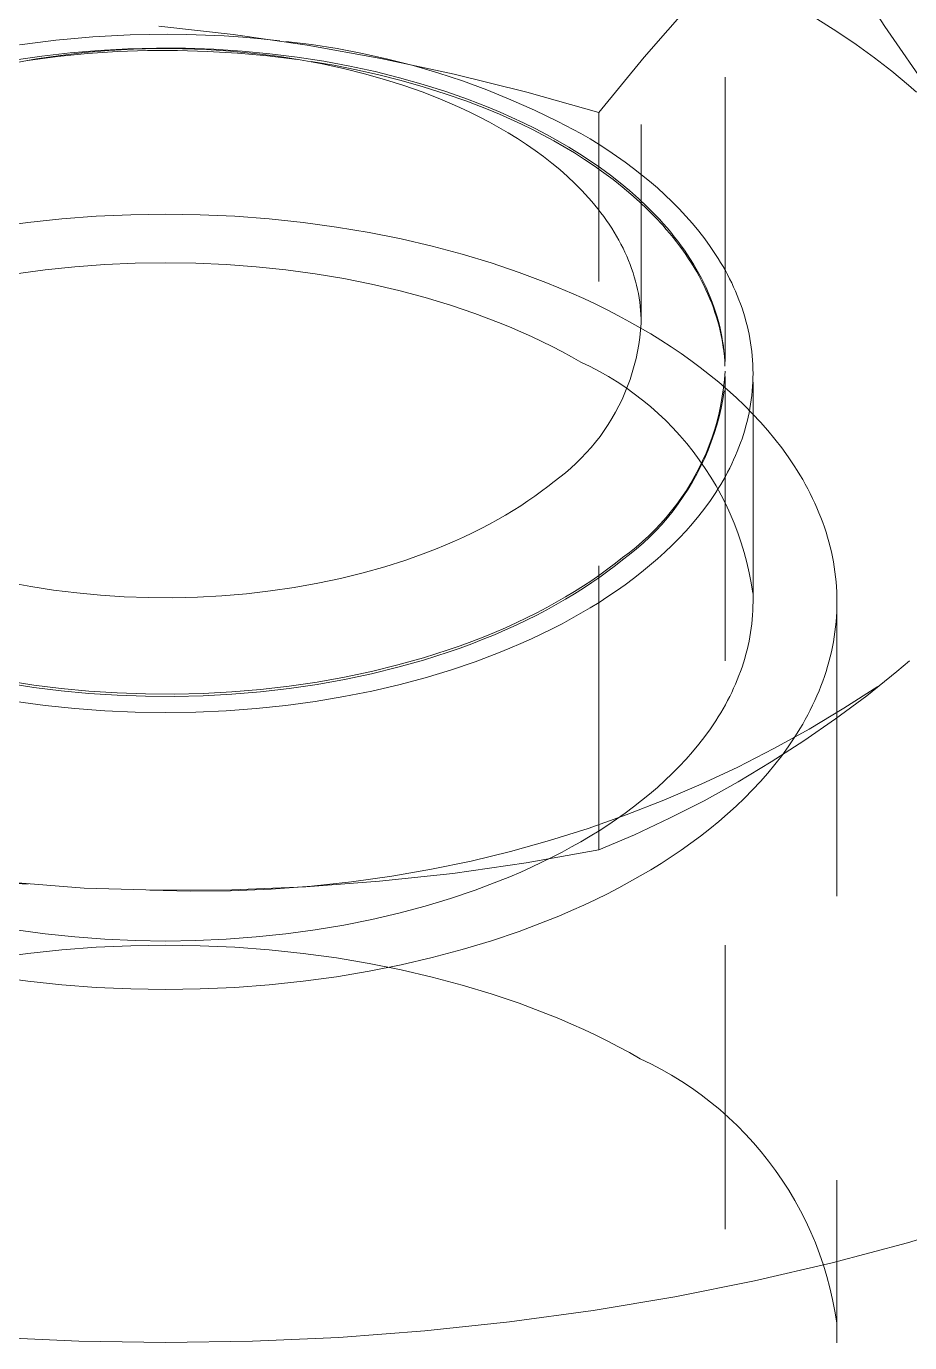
# Model space of a CAD drawing. Header units: inches. Extents: x -13 to 609, y -6 to 131.
# Drawn here: x 158.0531 to 158.3639, y 59.938 to 60.4012 of the extents above; entities that cross this region are included whole.
import ezdxf

# ---------------------------------------------------------------- set-up
doc = ezdxf.new("R2010")
doc.units = ezdxf.units.IN
doc.linetypes.add('HIDDEN', pattern=[1.905, 1.27, -0.635])
doc.layers.add('ZANO_R_przerywana', color=250, linetype='HIDDEN', lineweight=0)

msp = doc.modelspace()

# ---------------------------------------------------------------- linework, layer by layer
at = {"layer": 'ZANO_R_przerywana', "ltscale": 0.05}
for p, q in [((158.29893, 60.58329), (158.29893, 60.27984)), ((158.2694, 60.56657), (158.2694, 60.29672)), ((158.35516, 60.40104), (158.33989, 60.42472)), ((158.2705, 60.39036), (158.28707, 60.40936)), ((158.33125, 60.40377), (158.33827, 60.39932)), ((158.07003, 60.39692), (158.07655, 60.39745)), ((158.07655, 60.39745), (158.08312, 60.39786)), ((158.08312, 60.39786), (158.08971, 60.39815)), ((158.08971, 60.39815), (158.09632, 60.39831)), ((158.09632, 60.39831), (158.10293, 60.39836)), ((158.12591, 60.39833), (158.09973, 60.40126)), ((158.10293, 60.39836), (158.10955, 60.39828)), ((158.10955, 60.39828), (158.11616, 60.39808)), ((158.11616, 60.39808), (158.12274, 60.39776)), ((158.12274, 60.39776), (158.12929, 60.39732)), ((158.15198, 60.39453), (158.12591, 60.39833)), ((158.33827, 60.39932), (158.34501, 60.39476)), ((158.3712, 60.37788), (158.35516, 60.40104)), ((158.05079, 60.39463), (158.05714, 60.39551)), ((158.05714, 60.39551), (158.06356, 60.39627)), ((158.06356, 60.39627), (158.07003, 60.39692)), ((158.08882, 60.39324), (158.07869, 60.39269)), ((158.09081, 60.39311), (158.0822, 60.39264)), ((158.09896, 60.39348), (158.08882, 60.39324)), ((158.09943, 60.39332), (158.09081, 60.39311)), ((158.10907, 60.39342), (158.09896, 60.39348)), ((158.10802, 60.39327), (158.09943, 60.39332)), ((158.11655, 60.39297), (158.10802, 60.39327)), ((158.11911, 60.39307), (158.10907, 60.39342)), ((158.12499, 60.39242), (158.11655, 60.39297)), ((158.12903, 60.39242), (158.11911, 60.39307)), ((158.12929, 60.39732), (158.1358, 60.39676)), ((158.1358, 60.39676), (158.14226, 60.39608)), ((158.14442, 60.39583), (158.15348, 60.39473)), ((158.1779, 60.38988), (158.15198, 60.39453)), ((158.15348, 60.39473), (158.16249, 60.39334)), ((158.16249, 60.39334), (158.17145, 60.39164)), ((158.34501, 60.39476), (158.35146, 60.39009)), ((158.05675, 60.38972), (158.04851, 60.38824)), ((158.05862, 60.39069), (158.04876, 60.38924)), ((158.06414, 60.39054), (158.05367, 60.38919)), ((158.06514, 60.39094), (158.05675, 60.38972)), ((158.06861, 60.39184), (158.05862, 60.39069)), ((158.07466, 60.39156), (158.06414, 60.39054)), ((158.07363, 60.39192), (158.06514, 60.39094)), ((158.07869, 60.39269), (158.06861, 60.39184)), ((158.0822, 60.39264), (158.07363, 60.39192)), ((158.08519, 60.39225), (158.07466, 60.39156)), ((158.09575, 60.39262), (158.08519, 60.39225)), ((158.10631, 60.39265), (158.09575, 60.39262)), ((158.11687, 60.39235), (158.10631, 60.39265)), ((158.12741, 60.39173), (158.11687, 60.39235)), ((158.1333, 60.39163), (158.12499, 60.39242)), ((158.13793, 60.39077), (158.12741, 60.39173)), ((158.13881, 60.3915), (158.12903, 60.39242)), ((158.14146, 60.39061), (158.1333, 60.39163)), ((158.14841, 60.38948), (158.13793, 60.39077)), ((158.14841, 60.3903), (158.13881, 60.3915)), ((158.14944, 60.38938), (158.14146, 60.39061)), ((158.1578, 60.38885), (158.14841, 60.3903)), ((158.15722, 60.38793), (158.14944, 60.38938)), ((158.16132, 60.38744), (158.15337, 60.38875)), ((158.16695, 60.38715), (158.1578, 60.38885)), ((158.17145, 60.39164), (158.18036, 60.38965)), ((158.20366, 60.38437), (158.1779, 60.38988)), ((158.18036, 60.38965), (158.18919, 60.38737)), ((158.25456, 60.37081), (158.2705, 60.39036)), ((158.35146, 60.39009), (158.35761, 60.38533)), ((158.16476, 60.38629), (158.15722, 60.38793)), ((158.16925, 60.38589), (158.16132, 60.38744)), ((158.17207, 60.38447), (158.16476, 60.38629)), ((158.17583, 60.38522), (158.16695, 60.38715)), ((158.17713, 60.38412), (158.16925, 60.38589)), ((158.17911, 60.38248), (158.17207, 60.38447)), ((158.18442, 60.38307), (158.17583, 60.38522)), ((158.18496, 60.38212), (158.17713, 60.38412)), ((158.18919, 60.38737), (158.19794, 60.3848)), ((158.19794, 60.3848), (158.2066, 60.38193)), ((158.22922, 60.37801), (158.20366, 60.38437)), ((158.35761, 60.38533), (158.36346, 60.38048)), ((158.18588, 60.38034), (158.17911, 60.38248)), ((158.19271, 60.38073), (158.18442, 60.38307)), ((158.19273, 60.37989), (158.18496, 60.38212)), ((158.19237, 60.37806), (158.18588, 60.38034)), ((158.20067, 60.37821), (158.19271, 60.38073)), ((158.20043, 60.37744), (158.19273, 60.37989)), ((158.2066, 60.38193), (158.21516, 60.37878)), ((158.36346, 60.38048), (158.36627, 60.37803)), ((158.19856, 60.37565), (158.19237, 60.37806)), ((158.20213, 60.37416), (158.19856, 60.37565)), ((158.20805, 60.37477), (158.20043, 60.37744)), ((158.2083, 60.37553), (158.20067, 60.37821)), ((158.21558, 60.37188), (158.20805, 60.37477)), ((158.21558, 60.3727), (158.2083, 60.37553)), ((158.21516, 60.37878), (158.22361, 60.37535)), ((158.22361, 60.37535), (158.23195, 60.37165)), ((158.25456, 60.37081), (158.22922, 60.37801)), ((158.20567, 60.37259), (158.20213, 60.37416)), ((158.20917, 60.37095), (158.20567, 60.37259)), ((158.21263, 60.36924), (158.20917, 60.37095)), ((158.21978, 60.37094), (158.21558, 60.3727)), ((158.21953, 60.37023), (158.21558, 60.37188)), ((158.22345, 60.3685), (158.21953, 60.37023)), ((158.22395, 60.36909), (158.21978, 60.37094)), ((158.23195, 60.37165), (158.24015, 60.36766)), ((158.25456, 60.11137), (158.25456, 60.37081)), ((158.21604, 60.36746), (158.21263, 60.36924)), ((158.21939, 60.36561), (158.21604, 60.36746)), ((158.22268, 60.36369), (158.21939, 60.36561)), ((158.22733, 60.3667), (158.22345, 60.3685)), ((158.22807, 60.36717), (158.22395, 60.36909)), ((158.23117, 60.36483), (158.22733, 60.3667)), ((158.23214, 60.36516), (158.22807, 60.36717)), ((158.23615, 60.36306), (158.23214, 60.36516)), ((158.24015, 60.36766), (158.24822, 60.36341)), ((158.22591, 60.36169), (158.22268, 60.36369)), ((158.22906, 60.35963), (158.22591, 60.36169)), ((158.23495, 60.36288), (158.23117, 60.36483)), ((158.23868, 60.36086), (158.23495, 60.36288)), ((158.24009, 60.36088), (158.23615, 60.36306)), ((158.24235, 60.35876), (158.23868, 60.36086)), ((158.24396, 60.35862), (158.24009, 60.36088)), ((158.24822, 60.36341), (158.25143, 60.36152)), ((158.25143, 60.36152), (158.25459, 60.35957)), ((158.23213, 60.35751), (158.22906, 60.35963)), ((158.23512, 60.35531), (158.23213, 60.35751)), ((158.24595, 60.35659), (158.24235, 60.35876)), ((158.24776, 60.35628), (158.24396, 60.35862)), ((158.24948, 60.35435), (158.24595, 60.35659)), ((158.25147, 60.35386), (158.24776, 60.35628)), ((158.25459, 60.35957), (158.25771, 60.35756)), ((158.25771, 60.35756), (158.26077, 60.35549)), ((158.23801, 60.35305), (158.23512, 60.35531)), ((158.24081, 60.35073), (158.23801, 60.35305)), ((158.25293, 60.35204), (158.24948, 60.35435)), ((158.25508, 60.35135), (158.25147, 60.35386)), ((158.25629, 60.34966), (158.25293, 60.35204)), ((158.25859, 60.34877), (158.25508, 60.35135)), ((158.26077, 60.35549), (158.26377, 60.35336)), ((158.26377, 60.35336), (158.26671, 60.35118)), ((158.26671, 60.35118), (158.26958, 60.34894)), ((158.24351, 60.34834), (158.24081, 60.35073)), ((158.2461, 60.3459), (158.24351, 60.34834)), ((158.25957, 60.34721), (158.25629, 60.34966)), ((158.262, 60.34611), (158.25859, 60.34877)), ((158.26274, 60.34469), (158.25957, 60.34721)), ((158.26958, 60.34894), (158.27238, 60.34665)), ((158.27238, 60.34665), (158.27511, 60.3443)), ((158.24857, 60.3434), (158.2461, 60.3459)), ((158.24977, 60.34213), (158.24857, 60.3434)), ((158.25093, 60.34084), (158.24977, 60.34213)), ((158.2653, 60.34338), (158.262, 60.34611)), ((158.26582, 60.34211), (158.26274, 60.34469)), ((158.26847, 60.34057), (158.2653, 60.34338)), ((158.26879, 60.33946), (158.26582, 60.34211)), ((158.27511, 60.3443), (158.27776, 60.3419)), ((158.27776, 60.3419), (158.28032, 60.33944)), ((158.25206, 60.33955), (158.25093, 60.34084)), ((158.25316, 60.33824), (158.25206, 60.33955)), ((158.25423, 60.33692), (158.25316, 60.33824)), ((158.27151, 60.3377), (158.26847, 60.34057)), ((158.27164, 60.33676), (158.26879, 60.33946)), ((158.27443, 60.33476), (158.27151, 60.3377)), ((158.28032, 60.33944), (158.2828, 60.33694)), ((158.05366, 60.33215), (158.06559, 60.33341)), ((158.06559, 60.33341), (158.07767, 60.33431)), ((158.07767, 60.33431), (158.08984, 60.33486)), ((158.08984, 60.33486), (158.10207, 60.33504)), ((158.10207, 60.33504), (158.11429, 60.33486)), ((158.11429, 60.33486), (158.12646, 60.33432)), ((158.12646, 60.33432), (158.13854, 60.33341)), ((158.13854, 60.33341), (158.15047, 60.33215)), ((158.25527, 60.33558), (158.25423, 60.33692)), ((158.25627, 60.33424), (158.25527, 60.33558)), ((158.25724, 60.33288), (158.25627, 60.33424)), ((158.25817, 60.33151), (158.25724, 60.33288)), ((158.27438, 60.33399), (158.27164, 60.33676)), ((158.27699, 60.33117), (158.27438, 60.33399)), ((158.27583, 60.33326), (158.27443, 60.33476)), ((158.2772, 60.33175), (158.27583, 60.33326)), ((158.2828, 60.33694), (158.28519, 60.33438)), ((158.28519, 60.33438), (158.28748, 60.33178)), ((158.04192, 60.33055), (158.05366, 60.33215)), ((158.15047, 60.33215), (158.16221, 60.33055)), ((158.16221, 60.33055), (158.17372, 60.32862)), ((158.17372, 60.32862), (158.18496, 60.32637)), ((158.25907, 60.33014), (158.25817, 60.33151)), ((158.25994, 60.32875), (158.25907, 60.33014)), ((158.26077, 60.32735), (158.25994, 60.32875)), ((158.27825, 60.32973), (158.27699, 60.33117)), ((158.27853, 60.33022), (158.2772, 60.33175)), ((158.27948, 60.32829), (158.27825, 60.32973)), ((158.27983, 60.32868), (158.27853, 60.33022)), ((158.28067, 60.32683), (158.27948, 60.32829)), ((158.28108, 60.32713), (158.27983, 60.32868)), ((158.28748, 60.33178), (158.28967, 60.32913)), ((158.28967, 60.32913), (158.29176, 60.32643)), ((158.18496, 60.32637), (158.19589, 60.32383)), ((158.19589, 60.32383), (158.20647, 60.321)), ((158.26156, 60.32595), (158.26077, 60.32735)), ((158.26232, 60.32454), (158.26156, 60.32595)), ((158.26304, 60.32312), (158.26232, 60.32454)), ((158.28183, 60.32536), (158.28067, 60.32683)), ((158.2823, 60.32556), (158.28108, 60.32713)), ((158.28295, 60.32388), (158.28183, 60.32536)), ((158.28348, 60.32397), (158.2823, 60.32556)), ((158.28404, 60.32238), (158.28295, 60.32388)), ((158.28462, 60.32238), (158.28348, 60.32397)), ((158.29176, 60.32643), (158.29375, 60.32369)), ((158.29375, 60.32369), (158.29562, 60.32091)), ((158.20647, 60.321), (158.21669, 60.31792)), ((158.26372, 60.32169), (158.26304, 60.32312)), ((158.26436, 60.32025), (158.26372, 60.32169)), ((158.26497, 60.31881), (158.26436, 60.32025)), ((158.26554, 60.31737), (158.26497, 60.31881)), ((158.2851, 60.32088), (158.28404, 60.32238)), ((158.28572, 60.32077), (158.28462, 60.32238)), ((158.28611, 60.31936), (158.2851, 60.32088)), ((158.28678, 60.31915), (158.28572, 60.32077)), ((158.2871, 60.31784), (158.28611, 60.31936)), ((158.2878, 60.31752), (158.28678, 60.31915)), ((158.29562, 60.32091), (158.29652, 60.3195)), ((158.29652, 60.3195), (158.29738, 60.31809)), ((158.05971, 60.31546), (158.04944, 60.31406)), ((158.07015, 60.31656), (158.05971, 60.31546)), ((158.08072, 60.31736), (158.07015, 60.31656)), ((158.09137, 60.31784), (158.08072, 60.31736)), ((158.10207, 60.318), (158.09137, 60.31784)), ((158.11276, 60.31784), (158.10207, 60.318)), ((158.12341, 60.31736), (158.11276, 60.31784)), ((158.13398, 60.31657), (158.12341, 60.31736)), ((158.14442, 60.31547), (158.13398, 60.31657)), ((158.15469, 60.31406), (158.14442, 60.31547)), ((158.16477, 60.31238), (158.15469, 60.31406)), ((158.21669, 60.31792), (158.22651, 60.31459)), ((158.22651, 60.31459), (158.23592, 60.31104)), ((158.26607, 60.31591), (158.26554, 60.31737)), ((158.26656, 60.31446), (158.26607, 60.31591)), ((158.26701, 60.31299), (158.26656, 60.31446)), ((158.28804, 60.3163), (158.2871, 60.31784)), ((158.28877, 60.31588), (158.2878, 60.31752)), ((158.28895, 60.31475), (158.28804, 60.3163)), ((158.2897, 60.31423), (158.28877, 60.31588)), ((158.28982, 60.3132), (158.28895, 60.31475)), ((158.29059, 60.31256), (158.2897, 60.31423)), ((158.29738, 60.31809), (158.29822, 60.31666)), ((158.29822, 60.31666), (158.29903, 60.31523)), ((158.29903, 60.31523), (158.29981, 60.31379)), ((158.1746, 60.31041), (158.16477, 60.31238)), ((158.18416, 60.30818), (158.1746, 60.31041)), ((158.23592, 60.31104), (158.24046, 60.30919)), ((158.26742, 60.31153), (158.26701, 60.31299)), ((158.2678, 60.31006), (158.26742, 60.31153)), ((158.26813, 60.30859), (158.2678, 60.31006)), ((158.29065, 60.31163), (158.28982, 60.3132)), ((158.29144, 60.31089), (158.29059, 60.31256)), ((158.29145, 60.31006), (158.29065, 60.31163)), ((158.29224, 60.30921), (158.29144, 60.31089)), ((158.2922, 60.30848), (158.29145, 60.31006)), ((158.29981, 60.31379), (158.30055, 60.31234)), ((158.30055, 60.31234), (158.30127, 60.31088)), ((158.30127, 60.31088), (158.30196, 60.30942)), ((158.30196, 60.30942), (158.30261, 60.30794)), ((158.19343, 60.30571), (158.18416, 60.30818)), ((158.20237, 60.30301), (158.19343, 60.30571)), ((158.24046, 60.30919), (158.24489, 60.3073)), ((158.24489, 60.3073), (158.24921, 60.30536)), ((158.24921, 60.30536), (158.25342, 60.30338)), ((158.26843, 60.30711), (158.26813, 60.30859)), ((158.26869, 60.30564), (158.26843, 60.30711)), ((158.2689, 60.30416), (158.26869, 60.30564)), ((158.29292, 60.3069), (158.2922, 60.30848)), ((158.293, 60.30752), (158.29224, 60.30921)), ((158.29359, 60.3053), (158.29292, 60.3069)), ((158.29371, 60.30583), (158.293, 60.30752)), ((158.29423, 60.3037), (158.29359, 60.3053)), ((158.29438, 60.30413), (158.29371, 60.30583)), ((158.30261, 60.30794), (158.30323, 60.30646)), ((158.30323, 60.30646), (158.30382, 60.30498)), ((158.30382, 60.30498), (158.30438, 60.30349)), ((158.21096, 60.3001), (158.20237, 60.30301)), ((158.25342, 60.30338), (158.25751, 60.30136)), ((158.25751, 60.30136), (158.26149, 60.29931)), ((158.26908, 60.30268), (158.2689, 60.30416)), ((158.26922, 60.30121), (158.26908, 60.30268)), ((158.26932, 60.29973), (158.26922, 60.30121)), ((158.29483, 60.3021), (158.29423, 60.3037)), ((158.29501, 60.30242), (158.29438, 60.30413)), ((158.29539, 60.30049), (158.29483, 60.3021)), ((158.29558, 60.3007), (158.29501, 60.30242)), ((158.2959, 60.29887), (158.29539, 60.30049)), ((158.29612, 60.29898), (158.29558, 60.3007)), ((158.30438, 60.30349), (158.30491, 60.30199)), ((158.30491, 60.30199), (158.3054, 60.30048)), ((158.3054, 60.30048), (158.30586, 60.29897)), ((158.21919, 60.29699), (158.21096, 60.3001)), ((158.22316, 60.29538), (158.21919, 60.29699)), ((158.26149, 60.29931), (158.26535, 60.29722)), ((158.26535, 60.29722), (158.2691, 60.2951)), ((158.26921, 60.2942), (158.2694, 60.29672)), ((158.26938, 60.29825), (158.26932, 60.29973)), ((158.29638, 60.29725), (158.2959, 60.29887)), ((158.2966, 60.29726), (158.29612, 60.29898)), ((158.29682, 60.29563), (158.29638, 60.29725)), ((158.29704, 60.29553), (158.2966, 60.29726)), ((158.29721, 60.29401), (158.29682, 60.29563)), ((158.29744, 60.2938), (158.29704, 60.29553)), ((158.30586, 60.29897), (158.30629, 60.29746)), ((158.30629, 60.29746), (158.30669, 60.29594)), ((158.30669, 60.29594), (158.30705, 60.29441)), ((158.22704, 60.29372), (158.22316, 60.29538)), ((158.23082, 60.29202), (158.22704, 60.29372)), ((158.2345, 60.29029), (158.23082, 60.29202)), ((158.26858, 60.28919), (158.26894, 60.29169)), ((158.26894, 60.29169), (158.26921, 60.2942)), ((158.2691, 60.2951), (158.27277, 60.29294)), ((158.27277, 60.29294), (158.27638, 60.29071)), ((158.29757, 60.29238), (158.29721, 60.29401)), ((158.29779, 60.29207), (158.29744, 60.2938)), ((158.29788, 60.29075), (158.29757, 60.29238)), ((158.29809, 60.29033), (158.29779, 60.29207)), ((158.30705, 60.29441), (158.30737, 60.29289)), ((158.30737, 60.29289), (158.30766, 60.29136)), ((158.30766, 60.29136), (158.30792, 60.28982)), ((158.23808, 60.28852), (158.2345, 60.29029)), ((158.24156, 60.28673), (158.23808, 60.28852)), ((158.24494, 60.2849), (158.24156, 60.28673)), ((158.26761, 60.28423), (158.26814, 60.2867)), ((158.26814, 60.2867), (158.26858, 60.28919)), ((158.27638, 60.29071), (158.27994, 60.28841)), ((158.27994, 60.28841), (158.28344, 60.28605)), ((158.29815, 60.28911), (158.29788, 60.29075)), ((158.29834, 60.28859), (158.29809, 60.29033)), ((158.29838, 60.28748), (158.29815, 60.28911)), ((158.29855, 60.28685), (158.29834, 60.28859)), ((158.29872, 60.28512), (158.29855, 60.28685)), ((158.30792, 60.28982), (158.30815, 60.28829)), ((158.30815, 60.28829), (158.30834, 60.28675)), ((158.30834, 60.28675), (158.30849, 60.28521)), ((158.24822, 60.28305), (158.24494, 60.2849)), ((158.2515, 60.28146), (158.24822, 60.28305)), ((158.2663, 60.27935), (158.267, 60.28178)), ((158.267, 60.28178), (158.26761, 60.28423)), ((158.28344, 60.28605), (158.28687, 60.28362)), ((158.28687, 60.28362), (158.29022, 60.28113)), ((158.29883, 60.28338), (158.29872, 60.28512)), ((158.2989, 60.28164), (158.29883, 60.28338)), ((158.30849, 60.28521), (158.30862, 60.28366)), ((158.30862, 60.28366), (158.3087, 60.28212)), ((158.3087, 60.28212), (158.30875, 60.28058)), ((158.25473, 60.27977), (158.2515, 60.28146)), ((158.25789, 60.27796), (158.25473, 60.27977)), ((158.26099, 60.27605), (158.25789, 60.27796)), ((158.26552, 60.27694), (158.2663, 60.27935)), ((158.29022, 60.28113), (158.29351, 60.27857)), ((158.29351, 60.27857), (158.29671, 60.27595)), ((158.29871, 60.27688), (158.29893, 60.27984)), ((158.29893, 60.2779), (158.29893, 55.85902)), ((158.30875, 60.27749), (158.3087, 60.27594)), ((158.30875, 60.28058), (158.30877, 60.27903)), ((158.30877, 60.27903), (158.30875, 60.27749)), ((158.26402, 60.27403), (158.26099, 60.27605)), ((158.26371, 60.27222), (158.26466, 60.27457)), ((158.26698, 60.27191), (158.26402, 60.27403)), ((158.26466, 60.27457), (158.26552, 60.27694)), ((158.29671, 60.27595), (158.29983, 60.27326)), ((158.29797, 60.27098), (158.29839, 60.27392)), ((158.29814, 60.26984), (158.29864, 60.27289)), ((158.29839, 60.27392), (158.29871, 60.27688)), ((158.29983, 60.27326), (158.30285, 60.27052)), ((158.3085, 60.27286), (158.30834, 60.27132)), ((158.30862, 60.2744), (158.3085, 60.27286)), ((158.3087, 60.27594), (158.30862, 60.2744)), ((158.30877, 60.19867), (158.30877, 60.27594)), ((158.26159, 60.26764), (158.26269, 60.26991)), ((158.26269, 60.26991), (158.26371, 60.27222)), ((158.26987, 60.26968), (158.26698, 60.27191)), ((158.27268, 60.26736), (158.26987, 60.26968)), ((158.29682, 60.26514), (158.29744, 60.26805)), ((158.29744, 60.26805), (158.29797, 60.27098)), ((158.29754, 60.26681), (158.29814, 60.26984)), ((158.30285, 60.27052), (158.30579, 60.26771)), ((158.30579, 60.26771), (158.30862, 60.26485)), ((158.30793, 60.26824), (158.30767, 60.26671)), ((158.30815, 60.26978), (158.30793, 60.26824)), ((158.30834, 60.27132), (158.30815, 60.26978)), ((158.25782, 60.26106), (158.25915, 60.26321)), ((158.25915, 60.26321), (158.26041, 60.2654)), ((158.26041, 60.2654), (158.26159, 60.26764)), ((158.2754, 60.26495), (158.27268, 60.26736)), ((158.27804, 60.26244), (158.2754, 60.26495)), ((158.29602, 60.26081), (158.29683, 60.26379)), ((158.2961, 60.26226), (158.29682, 60.26514)), ((158.29683, 60.26379), (158.29754, 60.26681)), ((158.30705, 60.26365), (158.30669, 60.26213)), ((158.30737, 60.26518), (158.30705, 60.26365)), ((158.30767, 60.26671), (158.30737, 60.26518)), ((158.30862, 60.26485), (158.31135, 60.26193)), ((158.25495, 60.2569), (158.25642, 60.25896)), ((158.25642, 60.25896), (158.25782, 60.26106)), ((158.2806, 60.25984), (158.27804, 60.26244)), ((158.28306, 60.25716), (158.2806, 60.25984)), ((158.29436, 60.25657), (158.29528, 60.2594)), ((158.2951, 60.25785), (158.29602, 60.26081)), ((158.29528, 60.2594), (158.2961, 60.26226)), ((158.30587, 60.25909), (158.30541, 60.25758)), ((158.30629, 60.26061), (158.30587, 60.25909)), ((158.30669, 60.26213), (158.30629, 60.26061)), ((158.31135, 60.26193), (158.31397, 60.25895)), ((158.31397, 60.25895), (158.31647, 60.25592)), ((158.25179, 60.25296), (158.2534, 60.2549)), ((158.2534, 60.2549), (158.25495, 60.2569)), ((158.28543, 60.25439), (158.28306, 60.25716)), ((158.2877, 60.25155), (158.28543, 60.25439)), ((158.29297, 60.25204), (158.29409, 60.25493)), ((158.29335, 60.25378), (158.29436, 60.25657)), ((158.29409, 60.25493), (158.2951, 60.25785)), ((158.30439, 60.25458), (158.30383, 60.25309)), ((158.30491, 60.25608), (158.30439, 60.25458)), ((158.30541, 60.25758), (158.30491, 60.25608)), ((158.31647, 60.25592), (158.31886, 60.25284)), ((158.24657, 60.24746), (158.24837, 60.24923)), ((158.24837, 60.24923), (158.25011, 60.25106)), ((158.25011, 60.25106), (158.25179, 60.25296)), ((158.28988, 60.24863), (158.2877, 60.25155)), ((158.29044, 60.2464), (158.29176, 60.2492)), ((158.29103, 60.2483), (158.29224, 60.25102)), ((158.29176, 60.2492), (158.29297, 60.25204)), ((158.29224, 60.25102), (158.29335, 60.25378)), ((158.30262, 60.25012), (158.30196, 60.24865)), ((158.30324, 60.2516), (158.30262, 60.25012)), ((158.30383, 60.25309), (158.30324, 60.2516)), ((158.31886, 60.25284), (158.32113, 60.24971)), ((158.32113, 60.24971), (158.32327, 60.24653)), ((158.24279, 60.24411), (158.24471, 60.24575)), ((158.24471, 60.24575), (158.24657, 60.24746)), ((158.28835, 60.24299), (158.28974, 60.24562)), ((158.28904, 60.24364), (158.29044, 60.2464)), ((158.28974, 60.24562), (158.29103, 60.2483)), ((158.29195, 60.24563), (158.28988, 60.24863)), ((158.29392, 60.24257), (158.29195, 60.24563)), ((158.30056, 60.24572), (158.29981, 60.24427)), ((158.30128, 60.24718), (158.30056, 60.24572)), ((158.30196, 60.24865), (158.30128, 60.24718)), ((158.32327, 60.24653), (158.3243, 60.24492)), ((158.3243, 60.24492), (158.32529, 60.2433)), ((158.23879, 60.24102), (158.23661, 60.23928)), ((158.23879, 60.24102), (158.24081, 60.24253)), ((158.24081, 60.24253), (158.24279, 60.24411)), ((158.28531, 60.23788), (158.28687, 60.24041)), ((158.28594, 60.23828), (158.28753, 60.24094)), ((158.28687, 60.24041), (158.28835, 60.24299)), ((158.28753, 60.24094), (158.28904, 60.24364)), ((158.29578, 60.23944), (158.29392, 60.24257)), ((158.29739, 60.23998), (158.29653, 60.23856)), ((158.29823, 60.2414), (158.29739, 60.23998)), ((158.29904, 60.24283), (158.29823, 60.2414)), ((158.29981, 60.24427), (158.29904, 60.24283)), ((158.32529, 60.2433), (158.32624, 60.24168)), ((158.32624, 60.24168), (158.32716, 60.24004)), ((158.32716, 60.24004), (158.32805, 60.23839)), ((158.232, 60.23585), (158.22956, 60.23416)), ((158.23435, 60.23756), (158.232, 60.23585)), ((158.23661, 60.23928), (158.23435, 60.23756)), ((158.28192, 60.233), (158.28366, 60.23541)), ((158.28248, 60.23315), (158.28425, 60.23569)), ((158.28366, 60.23541), (158.28531, 60.23788)), ((158.28425, 60.23569), (158.28594, 60.23828)), ((158.29563, 60.23716), (158.29376, 60.23438)), ((158.29653, 60.23856), (158.29563, 60.23716)), ((158.29753, 60.23624), (158.29578, 60.23944)), ((158.29918, 60.23299), (158.29753, 60.23624)), ((158.32805, 60.23839), (158.32891, 60.23674)), ((158.32891, 60.23674), (158.32973, 60.23507)), ((158.22443, 60.23083), (158.22173, 60.2292)), ((158.22704, 60.23248), (158.22443, 60.23083)), ((158.22956, 60.23416), (158.22704, 60.23248)), ((158.27821, 60.22835), (158.28011, 60.23064)), ((158.27867, 60.22828), (158.28062, 60.23068)), ((158.28011, 60.23064), (158.28192, 60.233)), ((158.28062, 60.23068), (158.28248, 60.23315)), ((158.29177, 60.23164), (158.28968, 60.22894)), ((158.29376, 60.23438), (158.29177, 60.23164)), ((158.30071, 60.22969), (158.29918, 60.23299)), ((158.32973, 60.23507), (158.33051, 60.23339)), ((158.33051, 60.23339), (158.33126, 60.23171)), ((158.33126, 60.23171), (158.33197, 60.23002)), ((158.21608, 60.22601), (158.21312, 60.22446)), ((158.21895, 60.22759), (158.21608, 60.22601)), ((158.22173, 60.2292), (158.21895, 60.22759)), ((158.27419, 60.22397), (158.27624, 60.22613)), ((158.27624, 60.22613), (158.27821, 60.22835)), ((158.27665, 60.22594), (158.27867, 60.22828)), ((158.28749, 60.22629), (158.2852, 60.22368)), ((158.28968, 60.22894), (158.28749, 60.22629)), ((158.30212, 60.22633), (158.30071, 60.22969)), ((158.30342, 60.22293), (158.30212, 60.22633)), ((158.33197, 60.23002), (158.33265, 60.22832)), ((158.33265, 60.22832), (158.33328, 60.22662)), ((158.33328, 60.22662), (158.33389, 60.2249)), ((158.20696, 60.22145), (158.20376, 60.22)), ((158.21008, 60.22294), (158.20696, 60.22145)), ((158.21312, 60.22446), (158.21008, 60.22294)), ((158.26988, 60.21988), (158.27207, 60.22189)), ((158.2701, 60.21936), (158.27236, 60.22148)), ((158.27207, 60.22189), (158.27419, 60.22397)), ((158.27236, 60.22148), (158.27454, 60.22367)), ((158.27454, 60.22367), (158.27665, 60.22594)), ((158.2852, 60.22368), (158.28281, 60.22113)), ((158.3046, 60.21948), (158.30342, 60.22293)), ((158.33389, 60.2249), (158.33445, 60.22318)), ((158.33445, 60.22318), (158.33498, 60.22146)), ((158.33498, 60.22146), (158.33546, 60.21973)), ((158.19711, 60.21721), (158.19367, 60.21588)), ((158.20048, 60.21859), (158.19711, 60.21721)), ((158.20376, 60.22), (158.20048, 60.21859)), ((158.2653, 60.21609), (158.26762, 60.21794)), ((158.26537, 60.21537), (158.26777, 60.21732)), ((158.26762, 60.21794), (158.26988, 60.21988)), ((158.26777, 60.21732), (158.2701, 60.21936)), ((158.28033, 60.21862), (158.27777, 60.21616)), ((158.28281, 60.22113), (158.28033, 60.21862)), ((158.30567, 60.216), (158.3046, 60.21948)), ((158.33546, 60.21973), (158.33591, 60.21799)), ((158.33591, 60.21799), (158.33633, 60.21625)), ((158.18658, 60.21334), (158.1792, 60.21099)), ((158.19016, 60.21459), (158.18658, 60.21334)), ((158.19367, 60.21588), (158.19016, 60.21459)), ((158.26035, 60.21227), (158.25769, 60.21024)), ((158.26291, 60.21431), (158.26035, 60.21227)), ((158.26035, 60.21145), (158.26291, 60.21349)), ((158.26291, 60.21431), (158.2653, 60.21609)), ((158.26291, 60.21349), (158.26537, 60.21537)), ((158.27512, 60.21376), (158.27239, 60.21141)), ((158.27777, 60.21616), (158.27512, 60.21376)), ((158.30661, 60.21248), (158.30567, 60.216)), ((158.30743, 60.20893), (158.30661, 60.21248)), ((158.33633, 60.21625), (158.3367, 60.2145)), ((158.3367, 60.2145), (158.33703, 60.21275)), ((158.33703, 60.21275), (158.33733, 60.211)), ((158.17157, 60.20885), (158.16371, 60.20691)), ((158.1792, 60.21099), (158.17157, 60.20885)), ((158.25493, 60.20823), (158.25206, 60.20623)), ((158.25769, 60.21024), (158.25493, 60.20823)), ((158.25493, 60.20741), (158.25769, 60.20942)), ((158.25769, 60.20942), (158.26035, 60.21145)), ((158.26959, 60.20912), (158.26672, 60.20688)), ((158.27239, 60.21141), (158.26959, 60.20912)), ((158.30813, 60.20535), (158.30743, 60.20893)), ((158.33733, 60.211), (158.33759, 60.20925)), ((158.33759, 60.20925), (158.3378, 60.20749)), ((158.3378, 60.20749), (158.33798, 60.20573)), ((158.05472, 60.20407), (158.04694, 60.20552)), ((158.0627, 60.20283), (158.05472, 60.20407)), ((158.1474, 60.20373), (158.13902, 60.2025)), ((158.15564, 60.2052), (158.1474, 60.20373)), ((158.16371, 60.20691), (158.15564, 60.2052)), ((158.24909, 60.20426), (158.24602, 60.20232)), ((158.24602, 60.2015), (158.24909, 60.20345)), ((158.25206, 60.20623), (158.24909, 60.20426)), ((158.24909, 60.20345), (158.25206, 60.20542)), ((158.25206, 60.20542), (158.25493, 60.20741)), ((158.26378, 60.2047), (158.26078, 60.20257)), ((158.26672, 60.20688), (158.26378, 60.2047)), ((158.3087, 60.20176), (158.30813, 60.20535)), ((158.33798, 60.20573), (158.33812, 60.20396)), ((158.33812, 60.20396), (158.33822, 60.2022)), ((158.07086, 60.20182), (158.0627, 60.20283)), ((158.07917, 60.20103), (158.07086, 60.20182)), ((158.0876, 60.20048), (158.07917, 60.20103)), ((158.09614, 60.20018), (158.0876, 60.20048)), ((158.10473, 60.20013), (158.09614, 60.20018)), ((158.11334, 60.20034), (158.10473, 60.20013)), ((158.12196, 60.2008), (158.11334, 60.20034)), ((158.13053, 60.20153), (158.12196, 60.2008)), ((158.13902, 60.2025), (158.13053, 60.20153)), ((158.23957, 60.19851), (158.2362, 60.19665)), ((158.24285, 60.2004), (158.23957, 60.19851)), ((158.23957, 60.19769), (158.24285, 60.19958)), ((158.24602, 60.20232), (158.24285, 60.2004)), ((158.24285, 60.19958), (158.24602, 60.2015)), ((158.25461, 60.19849), (158.25145, 60.19654)), ((158.25772, 60.2005), (158.25461, 60.19849)), ((158.26078, 60.20257), (158.25772, 60.2005)), ((158.30875, 60.19712), (158.30877, 60.19867)), ((158.33822, 60.2022), (158.33828, 60.20043)), ((158.33828, 60.20043), (158.3383, 60.19867)), ((158.3383, 60.19867), (158.33828, 60.1969)), ((158.23272, 60.19483), (158.22914, 60.19304)), ((158.22914, 60.19222), (158.23272, 60.19401)), ((158.2362, 60.19665), (158.23272, 60.19483)), ((158.23272, 60.19401), (158.2362, 60.19583)), ((158.2362, 60.19583), (158.23957, 60.19769)), ((158.24824, 60.19465), (158.24496, 60.1928)), ((158.25145, 60.19654), (158.24824, 60.19465)), ((158.3085, 60.19249), (158.30862, 60.19404)), ((158.30862, 60.19404), (158.3087, 60.19558)), ((158.3087, 60.19558), (158.30875, 60.19712)), ((158.33822, 60.19514), (158.33812, 60.19338)), ((158.33828, 60.1969), (158.33822, 60.19514)), ((158.3383, 60.19514), (158.3383, 59.94151)), ((158.2217, 60.18958), (158.21784, 60.18792)), ((158.22547, 60.19129), (158.2217, 60.18958)), ((158.2217, 60.18877), (158.22547, 60.19047)), ((158.22914, 60.19304), (158.22547, 60.19129)), ((158.22547, 60.19047), (158.22914, 60.19222)), ((158.2381, 60.18917), (158.23452, 60.18741)), ((158.24158, 60.19097), (158.2381, 60.18917)), ((158.24496, 60.1928), (158.24158, 60.19097)), ((158.30793, 60.18788), (158.30815, 60.18941)), ((158.30815, 60.18941), (158.30834, 60.19095)), ((158.30834, 60.19095), (158.3085, 60.19249)), ((158.33781, 60.18985), (158.33759, 60.18809)), ((158.33798, 60.19161), (158.33781, 60.18985)), ((158.33812, 60.19338), (158.33798, 60.19161)), ((158.20984, 60.18473), (158.20571, 60.18321)), ((158.21388, 60.1863), (158.20984, 60.18473)), ((158.20984, 60.18392), (158.21388, 60.18549)), ((158.21784, 60.18792), (158.21388, 60.1863)), ((158.21388, 60.18549), (158.21784, 60.1871)), ((158.21784, 60.1871), (158.2217, 60.18877)), ((158.23084, 60.18567), (158.22706, 60.18398)), ((158.23452, 60.18741), (158.23084, 60.18567)), ((158.30705, 60.18329), (158.30737, 60.18481)), ((158.30737, 60.18481), (158.30767, 60.18634)), ((158.30767, 60.18634), (158.30793, 60.18788)), ((158.33704, 60.18458), (158.3367, 60.18284)), ((158.33733, 60.18634), (158.33704, 60.18458)), ((158.33759, 60.18809), (158.33733, 60.18634)), ((158.20149, 60.18175), (158.19281, 60.17898)), ((158.19281, 60.17817), (158.20149, 60.18093)), ((158.20571, 60.18321), (158.20149, 60.18175)), ((158.20149, 60.18093), (158.20571, 60.1824)), ((158.20571, 60.1824), (158.20984, 60.18392)), ((158.21921, 60.1807), (158.21098, 60.1776)), ((158.22318, 60.18232), (158.21921, 60.1807)), ((158.22706, 60.18398), (158.22318, 60.18232)), ((158.30587, 60.17873), (158.30629, 60.18024)), ((158.30629, 60.18024), (158.30669, 60.18176)), ((158.30669, 60.18176), (158.30705, 60.18329)), ((158.33633, 60.18109), (158.33592, 60.17935)), ((158.3367, 60.18284), (158.33633, 60.18109)), ((158.18383, 60.17646), (158.17458, 60.17418)), ((158.17458, 60.17336), (158.18383, 60.17564)), ((158.19281, 60.17898), (158.18383, 60.17646)), ((158.18383, 60.17564), (158.19281, 60.17817)), ((158.21098, 60.1776), (158.20239, 60.17469)), ((158.30439, 60.17422), (158.30491, 60.17571)), ((158.30491, 60.17571), (158.30541, 60.17722)), ((158.30541, 60.17722), (158.30587, 60.17873)), ((158.33498, 60.17588), (158.33445, 60.17416)), ((158.33547, 60.17761), (158.33498, 60.17588)), ((158.33592, 60.17935), (158.33547, 60.17761)), ((158.35941, 60.17418), (158.36386, 60.17792)), ((158.05575, 60.16938), (158.04636, 60.17084)), ((158.1554, 60.17044), (158.14554, 60.169)), ((158.1651, 60.17217), (158.1554, 60.17044)), ((158.1554, 60.16962), (158.1651, 60.17136)), ((158.17458, 60.17418), (158.1651, 60.17217)), ((158.1651, 60.17136), (158.17458, 60.17336)), ((158.19345, 60.17198), (158.18418, 60.16951)), ((158.20239, 60.17469), (158.19345, 60.17198)), ((158.30262, 60.16976), (158.30324, 60.17124)), ((158.30324, 60.17124), (158.30383, 60.17272)), ((158.30383, 60.17272), (158.30439, 60.17422)), ((158.33329, 60.17072), (158.33265, 60.16902)), ((158.33389, 60.17244), (158.33329, 60.17072)), ((158.33445, 60.17416), (158.33389, 60.17244)), ((158.35941, 60.17418), (158.34877, 60.16566)), ((158.04636, 60.17002), (158.05575, 60.16857)), ((158.06535, 60.16819), (158.05575, 60.16938)), ((158.05575, 60.16857), (158.06535, 60.16737)), ((158.07513, 60.16726), (158.06535, 60.16819)), ((158.06535, 60.16737), (158.07513, 60.16644)), ((158.08505, 60.16662), (158.07513, 60.16726)), ((158.07513, 60.16644), (158.08505, 60.1658)), ((158.09509, 60.16626), (158.08505, 60.16662)), ((158.10519, 60.1662), (158.09509, 60.16626)), ((158.11533, 60.16645), (158.10519, 60.1662)), ((158.12546, 60.167), (158.11533, 60.16645)), ((158.11533, 60.16563), (158.12546, 60.16618)), ((158.13555, 60.16785), (158.12546, 60.167)), ((158.12546, 60.16618), (158.13555, 60.16703)), ((158.14554, 60.169), (158.13555, 60.16785)), ((158.13555, 60.16703), (158.14554, 60.16818)), ((158.14554, 60.16818), (158.1554, 60.16962)), ((158.17462, 60.16728), (158.16479, 60.16532)), ((158.18418, 60.16951), (158.17462, 60.16728)), ((158.30056, 60.16536), (158.30128, 60.16682)), ((158.30128, 60.16682), (158.30196, 60.16828)), ((158.30196, 60.16828), (158.30262, 60.16976)), ((158.33198, 60.16732), (158.33126, 60.16563)), ((158.33265, 60.16902), (158.33198, 60.16732)), ((158.34075, 60.16121), (158.35272, 60.16891)), ((158.05974, 60.16222), (158.04946, 60.16362)), ((158.07018, 60.16112), (158.05974, 60.16222)), ((158.08505, 60.1658), (158.09509, 60.16545)), ((158.09509, 60.16545), (158.10519, 60.16539)), ((158.10519, 60.16539), (158.11533, 60.16563)), ((158.14444, 60.16223), (158.134, 60.16112)), ((158.15472, 60.16363), (158.14444, 60.16223)), ((158.16479, 60.16532), (158.15472, 60.16363)), ((158.29823, 60.16104), (158.29904, 60.16247)), ((158.29904, 60.16247), (158.29981, 60.16391)), ((158.29981, 60.16391), (158.30056, 60.16536)), ((158.32853, 60.15392), (158.34075, 60.16121)), ((158.32973, 60.16227), (158.32891, 60.1606)), ((158.33052, 60.16394), (158.32973, 60.16227)), ((158.33126, 60.16563), (158.33052, 60.16394)), ((158.34877, 60.16566), (158.33784, 60.1575)), ((158.08074, 60.16033), (158.07018, 60.16112)), ((158.0914, 60.15985), (158.08074, 60.16033)), ((158.10209, 60.15969), (158.0914, 60.15985)), ((158.11278, 60.15985), (158.10209, 60.15969)), ((158.12344, 60.16033), (158.11278, 60.15985)), ((158.134, 60.16112), (158.12344, 60.16033)), ((158.29376, 60.15401), (158.29563, 60.15679)), ((158.29563, 60.15679), (158.29653, 60.1582)), ((158.29653, 60.1582), (158.29739, 60.15961)), ((158.29739, 60.15961), (158.29823, 60.16104)), ((158.32717, 60.1573), (158.32625, 60.15566)), ((158.33784, 60.1575), (158.32665, 60.14972)), ((158.32806, 60.15895), (158.32717, 60.1573)), ((158.32891, 60.1606), (158.32806, 60.15895)), ((158.29177, 60.15127), (158.29376, 60.15401)), ((158.31607, 60.14703), (158.32853, 60.15392)), ((158.3243, 60.15242), (158.32328, 60.15081)), ((158.32529, 60.15403), (158.3243, 60.15242)), ((158.32625, 60.15566), (158.32529, 60.15403)), ((158.28749, 60.14592), (158.28968, 60.14857)), ((158.28968, 60.14857), (158.29177, 60.15127)), ((158.32665, 60.14972), (158.3152, 60.14233)), ((158.32114, 60.14763), (158.31887, 60.1445)), ((158.32328, 60.15081), (158.32114, 60.14763)), ((158.28281, 60.14076), (158.2852, 60.14332)), ((158.2852, 60.14332), (158.28749, 60.14592)), ((158.30339, 60.14056), (158.31607, 60.14703)), ((158.31887, 60.1445), (158.31648, 60.14142)), ((158.27777, 60.1358), (158.28033, 60.13826)), ((158.28033, 60.13826), (158.28281, 60.14076)), ((158.2905, 60.13451), (158.30339, 60.14056)), ((158.3152, 60.14233), (158.3035, 60.13532)), ((158.31398, 60.13839), (158.31136, 60.13541)), ((158.31648, 60.14142), (158.31398, 60.13839)), ((158.27239, 60.13105), (158.27512, 60.1334)), ((158.27512, 60.1334), (158.27777, 60.1358)), ((158.27742, 60.1289), (158.2905, 60.13451)), ((158.3035, 60.13532), (158.29158, 60.12871)), ((158.31136, 60.13541), (158.30863, 60.13249)), ((158.26416, 60.12372), (158.27742, 60.1289)), ((158.26672, 60.12652), (158.26959, 60.12875)), ((158.26959, 60.12875), (158.27239, 60.13105)), ((158.3058, 60.12963), (158.30287, 60.12682)), ((158.30863, 60.13249), (158.3058, 60.12963)), ((158.26078, 60.12221), (158.26378, 60.12433)), ((158.26378, 60.12433), (158.26672, 60.12652)), ((158.29158, 60.12871), (158.27944, 60.12252)), ((158.30287, 60.12682), (158.29984, 60.12407)), ((158.25074, 60.11898), (158.26416, 60.12372)), ((158.25461, 60.11813), (158.25772, 60.12014)), ((158.25772, 60.12014), (158.26078, 60.12221)), ((158.27944, 60.12252), (158.26709, 60.11673)), ((158.29672, 60.12139), (158.29352, 60.11877)), ((158.29984, 60.12407), (158.29672, 60.12139)), ((158.23716, 60.1147), (158.25074, 60.11898)), ((158.24824, 60.11428), (158.25145, 60.11618)), ((158.25145, 60.11618), (158.25461, 60.11813)), ((158.26709, 60.11673), (158.25456, 60.11137)), ((158.29024, 60.11621), (158.28688, 60.11372)), ((158.29352, 60.11877), (158.29024, 60.11621)), ((158.20963, 60.10748), (158.22345, 60.11086)), ((158.22345, 60.11086), (158.23716, 60.1147)), ((158.22896, 60.10682), (158.25456, 60.11137)), ((158.2381, 60.10881), (158.24158, 60.11061)), ((158.24158, 60.11061), (158.24496, 60.11243)), ((158.24496, 60.11243), (158.24824, 60.11428)), ((158.28345, 60.11129), (158.27996, 60.10892)), ((158.28688, 60.11372), (158.28345, 60.11129)), ((158.19569, 60.10456), (158.20963, 60.10748)), ((158.20322, 60.10314), (158.22896, 60.10682)), ((158.23084, 60.10531), (158.23452, 60.10704)), ((158.23452, 60.10704), (158.2381, 60.10881)), ((158.2764, 60.10663), (158.27279, 60.1044)), ((158.27996, 60.10892), (158.2764, 60.10663)), ((158.16758, 60.10011), (158.18167, 60.1021)), ((158.17737, 60.10034), (158.20322, 60.10314)), ((158.18167, 60.1021), (158.19569, 60.10456)), ((158.21921, 60.10034), (158.22318, 60.10196)), ((158.22318, 60.10196), (158.22706, 60.10361)), ((158.22706, 60.10361), (158.23084, 60.10531)), ((158.26912, 60.10223), (158.26537, 60.10011)), ((158.27279, 60.1044), (158.26912, 60.10223)), ((158.05378, 60.09933), (158.04147, 60.09997)), ((158.04721, 60.1), (158.07347, 60.09793)), ((158.07347, 60.09793), (158.09946, 60.09721)), ((158.09654, 60.09721), (158.11077, 60.09685)), ((158.09946, 60.09721), (158.12546, 60.09737)), ((158.11077, 60.09685), (158.125, 60.09696)), ((158.125, 60.09696), (158.13923, 60.09754)), ((158.12546, 60.09737), (158.15144, 60.09841)), ((158.13923, 60.09754), (158.15342, 60.09859)), ((158.15144, 60.09841), (158.17737, 60.10034)), ((158.15342, 60.09859), (158.16758, 60.10011)), ((158.20239, 60.09432), (158.21098, 60.09723)), ((158.21098, 60.09723), (158.21921, 60.10034)), ((158.26151, 60.09803), (158.25753, 60.09597)), ((158.26537, 60.10011), (158.26151, 60.09803)), ((158.19345, 60.09162), (158.20239, 60.09432)), ((158.24923, 60.09198), (158.24491, 60.09004)), ((158.25344, 60.09396), (158.24923, 60.09198)), ((158.25753, 60.09597), (158.25344, 60.09396)), ((158.17462, 60.08692), (158.18419, 60.08915)), ((158.18419, 60.08915), (158.19345, 60.09162)), ((158.24048, 60.08814), (158.23594, 60.08629)), ((158.24491, 60.09004), (158.24048, 60.08814)), ((158.04947, 60.08326), (158.05974, 60.08186)), ((158.14445, 60.08186), (158.15472, 60.08326)), ((158.15472, 60.08326), (158.16479, 60.08495)), ((158.16479, 60.08495), (158.17462, 60.08692)), ((158.22654, 60.08274), (158.21672, 60.07942)), ((158.23594, 60.08629), (158.22654, 60.08274)), ((158.05974, 60.08186), (158.07018, 60.08076)), ((158.07018, 60.08076), (158.08075, 60.07996)), ((158.08075, 60.07996), (158.0914, 60.07949)), ((158.10207, 60.07788), (158.08984, 60.0777)), ((158.0914, 60.07949), (158.1021, 60.07933)), ((158.11429, 60.0777), (158.10207, 60.07788)), ((158.1021, 60.07933), (158.11279, 60.07949)), ((158.11279, 60.07949), (158.12344, 60.07997)), ((158.12344, 60.07997), (158.13401, 60.08076)), ((158.13401, 60.08076), (158.14445, 60.08186)), ((158.21672, 60.07942), (158.2065, 60.07633)), ((158.05366, 60.07498), (158.04192, 60.07338)), ((158.06559, 60.07624), (158.05366, 60.07498)), ((158.07767, 60.07715), (158.06559, 60.07624)), ((158.08984, 60.0777), (158.07767, 60.07715)), ((158.12646, 60.07715), (158.11429, 60.0777)), ((158.13854, 60.07625), (158.12646, 60.07715)), ((158.15047, 60.07499), (158.13854, 60.07625)), ((158.16221, 60.07339), (158.15047, 60.07499)), ((158.17372, 60.07146), (158.16221, 60.07339)), ((158.19591, 60.0735), (158.18498, 60.07096)), ((158.2065, 60.07633), (158.19591, 60.0735)), ((158.17375, 60.06871), (158.16224, 60.06678)), ((158.18496, 60.06921), (158.17372, 60.07146)), ((158.18498, 60.07096), (158.17375, 60.06871)), ((158.19589, 60.06666), (158.18496, 60.06921)), ((158.05369, 60.06517), (158.04195, 60.06677)), ((158.06562, 60.06391), (158.05369, 60.06517)), ((158.0777, 60.06301), (158.06562, 60.06391)), ((158.13856, 60.06392), (158.12649, 60.06301)), ((158.1505, 60.06518), (158.13856, 60.06392)), ((158.16224, 60.06678), (158.1505, 60.06518)), ((158.20647, 60.06384), (158.19589, 60.06666)), ((158.08987, 60.06246), (158.0777, 60.06301)), ((158.10209, 60.06228), (158.08987, 60.06246)), ((158.11431, 60.06246), (158.10209, 60.06228)), ((158.12649, 60.06301), (158.11431, 60.06246)), ((158.21669, 60.06075), (158.20647, 60.06384)), ((158.22651, 60.05742), (158.21669, 60.06075)), ((158.23592, 60.05388), (158.22651, 60.05742)), ((158.24046, 60.05203), (158.23592, 60.05388)), ((158.24489, 60.05013), (158.24046, 60.05203)), ((158.24921, 60.04819), (158.24489, 60.05013)), ((158.25342, 60.04621), (158.24921, 60.04819)), ((158.25751, 60.0442), (158.25342, 60.04621)), ((158.26149, 60.04214), (158.25751, 60.0442)), ((158.26535, 60.04006), (158.26149, 60.04214)), ((158.2691, 60.03794), (158.26535, 60.04006)), ((158.27285, 60.03613), (158.2691, 60.03794)), ((158.27653, 60.03419), (158.27285, 60.03613)), ((158.28015, 60.03213), (158.27653, 60.03419)), ((158.28369, 60.02994), (158.28015, 60.03213)), ((158.28716, 60.02763), (158.28369, 60.02994)), ((158.29054, 60.02521), (158.28716, 60.02763)), ((158.29384, 60.02267), (158.29054, 60.02521)), ((158.29705, 60.02001), (158.29384, 60.02267)), ((158.30016, 60.01725), (158.29705, 60.02001)), ((158.30318, 60.01439), (158.30016, 60.01725)), ((158.3061, 60.01142), (158.30318, 60.01439)), ((158.30892, 60.00835), (158.3061, 60.01142)), ((158.31162, 60.00519), (158.30892, 60.00835)), ((158.31422, 60.00194), (158.31162, 60.00519)), ((158.31671, 59.9986), (158.31422, 60.00194)), ((158.31908, 59.99518), (158.31671, 59.9986)), ((158.32133, 59.99167), (158.31908, 59.99518)), ((158.32345, 59.9881), (158.32133, 59.99167)), ((158.32546, 59.98445), (158.32345, 59.9881)), ((158.32733, 59.98073), (158.32546, 59.98445)), ((158.32908, 59.97695), (158.32733, 59.98073)), ((158.38867, 59.98091), (158.36313, 59.97319)), ((158.3307, 59.97312), (158.32908, 59.97695)), ((158.33218, 59.96923), (158.3307, 59.97312)), ((158.36313, 59.97319), (158.33666, 59.96612)), ((158.33354, 59.96529), (158.33218, 59.96923)), ((158.33666, 59.96612), (158.30934, 59.95976)), ((158.33475, 59.96131), (158.33354, 59.96529)), ((158.30934, 59.95976), (158.28125, 59.95414)), ((158.33583, 59.95729), (158.33475, 59.96131)), ((158.28125, 59.95414), (158.25248, 59.94931)), ((158.33676, 59.95323), (158.33583, 59.95729)), ((158.33756, 59.94915), (158.33676, 59.95323)), ((158.25248, 59.94931), (158.22312, 59.94531)), ((158.33822, 59.94504), (158.33756, 59.94915)), ((158.22312, 59.94531), (158.19329, 59.94216)), ((158.07156, 59.93853), (158.04112, 59.93989)), ((158.1631, 59.9399), (158.13267, 59.93853)), ((158.19329, 59.94216), (158.1631, 59.9399)), ((158.33822, 59.93798), (158.33828, 59.93974)), ((158.33828, 59.93974), (158.3383, 59.94151)), ((158.10211, 59.93807), (158.07156, 59.93853)), ((158.13267, 59.93853), (158.10211, 59.93807))]:
    msp.add_line(p, q, dxfattribs=at)

doc.saveas('drawing.dxf')
